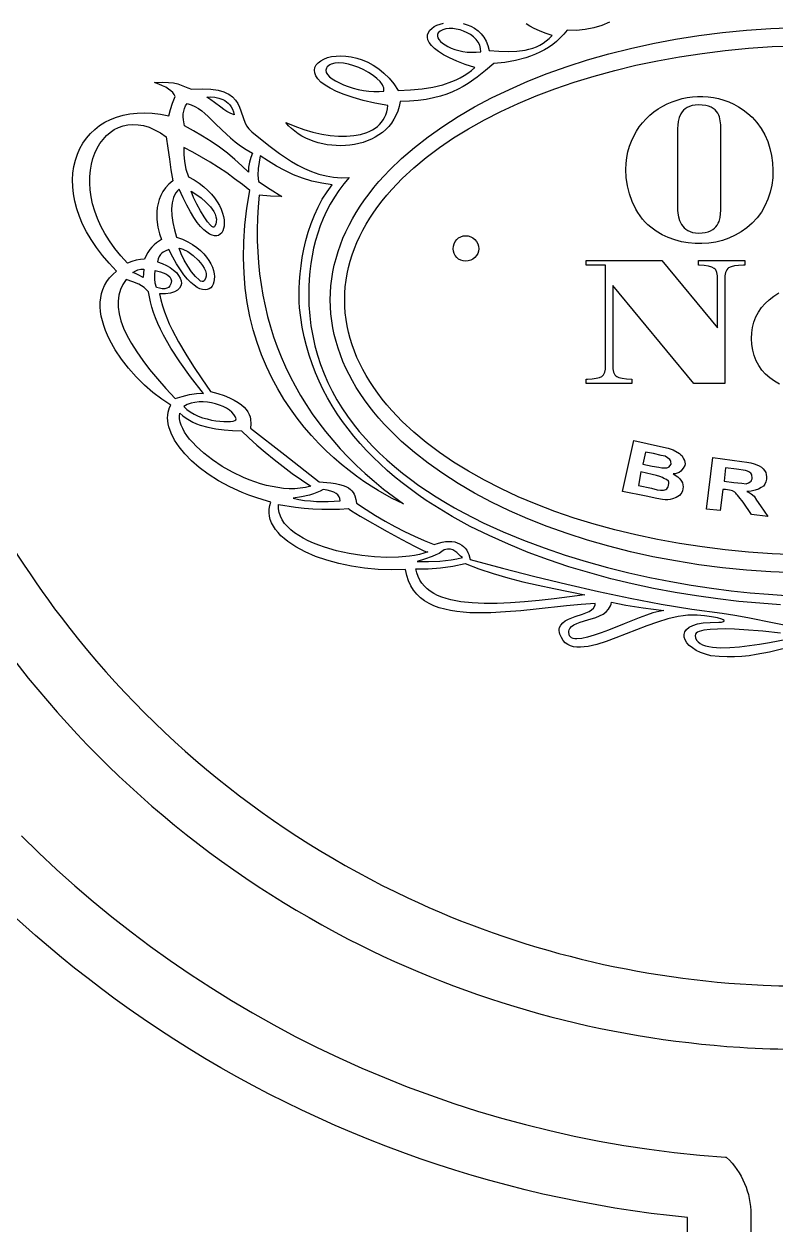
# Model space of a CAD drawing. Extents: x 0 to 300, y 0 to 300.
# Drawn here: x 100.7 to 148.2, y 75.9 to 151.8 of the extents above; entities that cross this region are included whole.
import ezdxf

# ---------------------------------------------------------------- set-up
doc = ezdxf.new("R2010")
doc.units = 0
doc.layers.add('Nível Padrão', color=18, linetype='CONTINUOUS')

msp = doc.modelspace()

# ---------------------------------------------------------------- linework, layer by layer
at = {"layer": 'Nível Padrão'}
for points in [[(87, 149.999, 0.054318), (88.474, 136.386, 0.101067), (98.67, 113.465, 0.119297), (121.17, 93.967, 0.103493), (145.911, 87.131, 0.060839), (161.308, 88.011, 0.109943), (186.407, 98.579, 0.119927), (206.033, 121.17, 0.103493), (212.869, 145.911, 0.060839), (211.989, 161.308, 0.109943), (201.421, 186.407, 0.119927), (178.83, 206.033, 0.103493), (154.089, 212.869, 0.060839), (138.692, 211.989, 0.109877), (113.606, 201.431, 0.120973), (93.856, 178.613, 0.096754), (87.239, 155.52, 0.021823), (87, 149.999)], [(91, 149.996, 0.071455), (93.365, 133.407, 0.091783), (103.017, 114.307, 0.120741), (124.926, 96.576, 0.099438), (147.402, 91.056, 0.065578), (162.845, 92.401, 0.107818), (185.572, 102.925, 0.121394), (203.424, 124.926, 0.099438), (208.944, 147.402, 0.065578), (207.599, 162.845, 0.107818), (197.075, 185.572, 0.121394), (175.074, 203.424, 0.099438), (152.598, 208.944, 0.065573), (137.156, 207.599, 0.107758), (114.44, 197.084, 0.122408), (96.482, 174.873, 0.099256), (91.049, 152.422, 0.010199), (91, 149.996)], [(142.618, 76.364, -0.126351), (108.203, 88.926, -0.116257), (85.26, 114.129, -0.095775), (76.581, 140.683, -0.005794), (76.387, 142.379), (16.19, 142.379), (53.047, 53.397), (142.618, 15.957), (142.618, 76.364)]]:
    msp.add_lwpolyline(points, format="xyb", close=True, dxfattribs=at)
for points in [[(137.672, 151.903), (137.194, 151.699), (136.688, 151.546), (136.152, 151.445), (135.589, 151.395), (134.998, 151.399), (134.79, 151.146), (134.569, 150.912), (134.335, 150.697), (134.089, 150.5), (133.831, 150.321), (133.562, 150.158), (133.283, 150.011), (132.993, 149.88), (132.694, 149.763), (132.386, 149.66), (131.743, 149.492), (131.069, 149.371), (130.368, 149.291), (129.845, 148.857), (129.311, 148.433), (128.741, 148.034), (128.435, 147.848), (128.11, 147.673), (127.764, 147.511), (127.392, 147.364), (126.992, 147.234), (126.561, 147.122), (126.095, 147.03), (125.591, 146.96), (125.046, 146.914), (124.457, 146.892), (124.39, 146.584), (124.3, 146.295), (124.186, 146.024), (124.051, 145.772), (123.897, 145.539), (123.724, 145.324), (123.533, 145.126), (123.327, 144.947), (123.106, 144.786), (122.873, 144.642), (122.627, 144.515), (122.372, 144.406), (122.107, 144.314), (121.835, 144.238), (121.557, 144.18), (121.274, 144.138), (120.988, 144.112), (120.7, 144.102), (120.411, 144.109), (120.123, 144.131), (119.836, 144.169), (119.554, 144.222), (119.276, 144.291), (119.005, 144.375), (118.741, 144.473), (118.486, 144.587), (118.242, 144.715), (118.009, 144.858), (117.789, 145.015), (117.584, 145.186), (117.395, 145.371), (117.223, 145.569), (117.223, 145.569), (117.798, 145.332), (118.37, 145.13), (118.937, 144.967), (119.492, 144.842), (120.033, 144.756), (120.553, 144.71), (121.05, 144.705), (121.517, 144.742), (121.951, 144.822), (122.347, 144.945), (122.53, 145.023), (122.701, 145.113), (122.86, 145.213), (123.007, 145.325), (123.141, 145.449), (123.262, 145.584), (123.369, 145.731), (123.461, 145.889), (123.538, 146.06), (123.599, 146.243), (123.644, 146.437), (123.672, 146.644), (122.847, 146.802), (122.115, 146.972), (121.471, 147.152), (120.911, 147.34), (120.433, 147.534), (120.031, 147.731), (119.703, 147.931), (119.445, 148.13), (119.252, 148.328), (119.121, 148.521), (119.049, 148.707), (119.031, 148.886), (119.064, 149.054), (119.144, 149.21), (119.267, 149.352), (119.43, 149.477), (119.628, 149.583), (119.858, 149.67), (120.117, 149.734), (120.4, 149.773), (120.704, 149.786), (121.024, 149.77), (121.358, 149.724), (121.701, 149.645), (122.05, 149.531), (122.401, 149.381), (122.749, 149.192), (123.093, 148.962), (123.426, 148.69), (123.747, 148.372), (124.05, 148.008), (124.333, 147.595), (125.112, 147.629), (125.839, 147.699), (126.514, 147.81), (127.139, 147.962), (127.716, 148.16), (127.986, 148.276), (128.245, 148.404), (128.493, 148.544), (128.73, 148.697), (128.955, 148.863), (129.17, 149.043), (128.559, 149.245), (128.028, 149.448), (127.572, 149.651), (127.188, 149.852), (126.871, 150.05), (126.618, 150.245), (126.425, 150.434), (126.289, 150.618), (126.205, 150.794), (126.17, 150.961), (126.18, 151.119), (126.231, 151.265), (126.32, 151.4), (126.442, 151.521), (126.594, 151.628), (126.772, 151.72), (126.973, 151.795), (127.191, 151.852)], [(128.431, 151.827), (128.681, 151.752), (128.924, 151.651), (129.154, 151.523), (129.37, 151.367), (129.565, 151.181), (129.738, 150.964), (129.884, 150.715), (129.999, 150.433), (130.079, 150.118), (130.687, 150.069), (131.269, 150.051), (131.821, 150.073), (132.342, 150.143), (132.59, 150.199), (132.828, 150.27), (133.057, 150.357), (133.276, 150.461), (133.485, 150.583), (133.684, 150.724), (133.871, 150.886), (134.047, 151.069), (133.624, 151.214), (133.25, 151.361), (132.924, 151.509), (132.644, 151.657), (132.408, 151.805)], [(149.449, 117.103), (147.882, 117.17), (146.336, 117.28), (144.815, 117.433), (143.319, 117.626), (141.851, 117.86), (140.414, 118.133), (139.008, 118.443), (137.636, 118.79), (136.3, 119.173), (135.001, 119.59), (133.743, 120.041), (132.527, 120.524), (131.354, 121.038), (130.228, 121.582), (129.149, 122.155), (128.12, 122.757), (127.143, 123.384), (126.22, 124.038), (125.353, 124.716), (124.544, 125.417), (123.795, 126.141), (123.443, 126.511), (123.107, 126.886), (122.787, 127.266), (122.484, 127.651), (122.196, 128.041), (121.926, 128.435), (121.672, 128.834), (121.436, 129.237), (121.217, 129.645), (121.016, 130.056), (120.833, 130.471), (120.668, 130.891), (120.521, 131.313), (120.394, 131.74), (120.285, 132.17), (120.195, 132.602), (120.125, 133.039), (120.075, 133.478), (120.045, 133.919), (120.034, 134.364), (120.045, 134.808), (120.075, 135.25), (120.125, 135.689), (120.195, 136.125), (120.285, 136.557), (120.394, 136.987), (120.521, 137.413), (120.668, 137.835), (120.833, 138.254), (121.016, 138.669), (121.217, 139.08), (121.436, 139.487), (121.672, 139.889), (121.926, 140.287), (122.196, 140.681), (122.484, 141.07), (122.787, 141.454), (123.107, 141.834), (123.443, 142.208), (123.795, 142.577), (124.544, 143.299), (125.353, 143.999), (126.22, 144.675), (127.143, 145.326), (128.12, 145.952), (129.149, 146.551), (130.228, 147.123), (131.354, 147.665), (132.527, 148.177), (133.743, 148.658), (135.001, 149.107), (136.3, 149.523), (137.636, 149.904), (139.008, 150.249), (140.414, 150.558), (141.851, 150.83), (143.319, 151.063), (144.815, 151.255), (146.336, 151.407), (147.882, 151.517), (149.449, 151.584)], [(149.492, 118.259), (147.967, 118.321), (146.464, 118.424), (144.985, 118.566), (143.531, 118.746), (142.104, 118.964), (140.707, 119.218), (139.342, 119.507), (138.009, 119.831), (136.712, 120.187), (135.452, 120.576), (134.231, 120.996), (133.05, 121.446), (131.913, 121.925), (130.82, 122.433), (129.774, 122.967), (128.777, 123.527), (127.83, 124.113), (126.935, 124.722), (126.095, 125.355), (125.311, 126.009), (124.585, 126.684), (123.919, 127.38), (123.609, 127.734), (123.315, 128.094), (123.037, 128.457), (122.775, 128.826), (122.529, 129.198), (122.3, 129.574), (122.089, 129.955), (121.894, 130.339), (121.717, 130.727), (121.557, 131.119), (121.415, 131.513), (121.292, 131.912), (121.186, 132.313), (121.1, 132.718), (121.032, 133.125), (120.983, 133.535), (120.954, 133.948), (120.944, 134.364), (120.954, 134.779), (120.983, 135.192), (121.032, 135.602), (121.1, 136.01), (121.186, 136.414), (121.292, 136.815), (121.415, 137.213), (121.557, 137.607), (121.717, 137.998), (121.894, 138.386), (122.089, 138.77), (122.3, 139.149), (122.529, 139.525), (122.775, 139.897), (123.037, 140.264), (123.315, 140.628), (123.609, 140.986), (123.919, 141.34), (124.585, 142.034), (125.311, 142.707), (126.095, 143.36), (126.935, 143.99), (127.83, 144.598), (128.777, 145.181), (129.774, 145.74), (130.82, 146.272), (131.913, 146.778), (133.05, 147.255), (134.231, 147.703), (135.452, 148.121), (136.712, 148.508), (138.009, 148.863), (139.342, 149.185), (140.707, 149.473), (142.104, 149.726), (143.531, 149.942), (144.985, 150.122), (146.464, 150.263), (147.967, 150.365), (149.492, 150.427)], [(149.405, 112.498), (147.792, 112.108), (146.945, 111.94), (146.506, 111.874), (146.054, 111.826), (145.589, 111.798), (145.108, 111.794), (144.609, 111.817), (144.092, 111.87), (143.75, 111.961), (143.439, 112.076), (143.163, 112.211), (142.923, 112.362), (142.724, 112.526), (142.568, 112.697), (142.458, 112.873), (142.397, 113.048), (142.389, 113.22), (142.436, 113.384), (142.542, 113.536), (142.709, 113.673), (142.94, 113.789), (143.239, 113.881), (143.608, 113.946), (144.051, 113.979), (144.599, 113.985), (144.768, 114.002), (144.875, 114.027), (144.925, 114.058), (144.923, 114.094), (144.874, 114.133), (144.785, 114.175), (144.503, 114.261), (144.121, 114.339), (143.68, 114.4), (143.224, 114.434), (142.936, 114.445), (142.639, 114.434), (142.333, 114.402), (142.02, 114.352), (141.377, 114.202), (140.717, 114.002), (140.049, 113.766), (139.38, 113.509), (138.078, 112.997), (137.46, 112.772), (136.876, 112.589), (136.334, 112.463), (136.081, 112.427), (135.842, 112.41), (135.617, 112.416), (135.408, 112.445), (135.216, 112.501), (135.042, 112.584), (134.886, 112.697), (134.751, 112.842), (134.636, 113.02), (134.543, 113.234), (134.514, 113.35), (134.501, 113.458), (134.504, 113.557), (134.522, 113.649), (134.6, 113.812), (134.724, 113.951), (134.886, 114.07), (135.079, 114.173), (135.52, 114.346), (135.979, 114.501), (136.193, 114.582), (136.386, 114.671), (136.55, 114.771), (136.675, 114.886), (136.753, 115.02), (136.772, 115.096), (136.776, 115.178), (135.885, 115.115), (134.957, 115.026), (133.037, 114.816), (132.069, 114.717), (131.112, 114.637), (130.177, 114.587), (129.278, 114.578), (128.845, 114.593), (128.426, 114.622), (128.021, 114.667), (127.633, 114.729), (127.262, 114.81), (126.911, 114.91), (126.58, 115.033), (126.272, 115.178), (125.987, 115.347), (125.728, 115.542), (125.495, 115.764), (125.291, 116.014), (125.117, 116.295), (124.974, 116.606), (124.864, 116.95), (124.788, 117.328), (123.919, 117.301), (123.056, 117.328), (122.205, 117.404), (121.376, 117.528), (120.578, 117.696), (119.819, 117.905), (119.108, 118.152), (118.453, 118.434), (117.863, 118.748), (117.595, 118.916), (117.347, 119.091), (117.119, 119.272), (116.912, 119.46), (116.728, 119.653), (116.568, 119.852), (116.433, 120.055), (116.324, 120.263), (116.242, 120.476), (116.188, 120.692), (116.162, 120.911), (116.168, 121.134), (116.204, 121.359), (116.273, 121.587), (115.794, 121.724), (115.334, 121.871), (114.892, 122.028), (114.47, 122.194), (113.68, 122.55), (112.965, 122.933), (112.323, 123.338), (111.754, 123.759), (111.257, 124.192), (110.832, 124.631), (110.478, 125.071), (110.194, 125.505), (109.981, 125.929), (109.838, 126.338), (109.792, 126.534), (109.763, 126.725), (109.751, 126.909), (109.757, 127.086), (109.779, 127.255), (109.819, 127.415), (109.875, 127.566), (109.948, 127.707), (109.383, 128.078), (108.824, 128.505), (108.281, 128.98), (107.761, 129.496), (107.274, 130.046), (106.828, 130.621), (106.432, 131.215), (106.093, 131.821), (105.949, 132.125), (105.822, 132.43), (105.714, 132.734), (105.626, 133.036), (105.559, 133.335), (105.514, 133.631), (105.493, 133.922), (105.495, 134.207), (105.523, 134.487), (105.577, 134.758), (105.659, 135.022), (105.769, 135.276), (105.909, 135.52), (106.08, 135.754), (106.282, 135.975), (106.517, 136.183), (106.048, 136.677), (105.626, 137.174), (105.249, 137.671), (104.916, 138.168), (104.627, 138.663), (104.381, 139.154), (104.176, 139.641), (104.011, 140.122), (103.886, 140.594), (103.801, 141.058), (103.753, 141.511), (103.741, 141.951), (103.766, 142.378), (103.826, 142.791), (103.92, 143.186), (104.047, 143.564), (104.207, 143.922), (104.397, 144.26), (104.618, 144.575), (104.869, 144.866), (105.147, 145.133), (105.454, 145.372), (105.787, 145.584), (106.145, 145.766), (106.528, 145.917), (106.935, 146.035), (107.365, 146.12), (107.817, 146.169), (108.29, 146.181), (108.782, 146.155), (109.294, 146.09), (109.824, 145.983), (109.938, 146.401), (110.068, 146.803), (110.237, 147.223), (110.165, 147.345), (110.071, 147.464), (109.953, 147.578), (109.809, 147.688), (109.635, 147.795), (109.429, 147.898), (109.19, 147.997), (108.915, 148.092), (109.404, 148.118), (109.8, 148.108), (110.122, 148.07), (110.387, 148.009), (110.616, 147.933), (110.827, 147.847), (111.039, 147.76), (111.271, 147.678), (111.928, 147.705), (112.48, 147.681), (112.938, 147.612), (113.312, 147.502), (113.471, 147.434), (113.613, 147.358), (113.851, 147.184), (114.036, 146.986), (114.18, 146.769), (114.292, 146.538), (114.383, 146.299), (114.544, 145.818), (114.634, 145.586), (114.746, 145.367), (114.889, 145.167), (115.074, 144.99), (116.147, 144.12), (116.823, 143.609), (117.192, 143.355), (117.58, 143.109), (117.986, 142.876), (118.409, 142.663), (118.847, 142.474), (119.3, 142.316), (119.766, 142.193), (120.244, 142.112), (120.734, 142.078), (121.233, 142.096), (120.891, 141.694), (120.577, 141.279), (120.29, 140.853), (120.03, 140.416), (119.796, 139.97), (119.586, 139.514), (119.401, 139.051), (119.238, 138.581), (119.098, 138.106), (118.98, 137.625), (118.882, 137.141), (118.803, 136.653), (118.744, 136.164), (118.702, 135.674), (118.678, 135.184), (118.67, 134.695), (118.686, 134.02), (118.734, 133.359), (118.812, 132.713), (118.92, 132.082), (119.057, 131.465), (119.223, 130.861), (119.416, 130.272), (119.637, 129.697), (119.883, 129.135), (120.154, 128.587), (120.451, 128.052), (120.77, 127.531), (121.113, 127.022), (121.478, 126.527), (121.865, 126.045), (122.272, 125.576), (122.698, 125.119), (123.144, 124.675), (123.609, 124.243), (124.09, 123.824), (124.589, 123.417), (125.104, 123.022), (125.633, 122.638), (126.178, 122.267), (126.735, 121.907), (127.306, 121.559), (127.889, 121.222), (128.483, 120.897), (129.702, 120.279), (130.957, 119.706), (132.242, 119.174), (133.551, 118.685), (134.877, 118.236), (136.214, 117.826), (137.556, 117.456), (138.897, 117.122), (140.23, 116.826), (141.55, 116.564), (142.85, 116.338), (144.124, 116.145), (145.365, 115.984), (146.568, 115.855), (147.727, 115.756), (148.834, 115.687)], [(148.494, 115.097), (147.188, 115.187), (145.864, 115.309), (144.526, 115.463), (143.179, 115.651), (141.826, 115.872), (140.471, 116.127), (139.119, 116.417), (137.774, 116.742), (136.439, 117.103), (135.119, 117.5), (133.818, 117.934), (132.54, 118.406), (131.289, 118.915), (130.069, 119.463), (128.884, 120.049), (127.738, 120.675), (126.635, 121.341), (126.101, 121.689), (125.58, 122.047), (125.071, 122.415), (124.576, 122.794), (124.095, 123.183), (123.628, 123.583), (123.176, 123.993), (122.739, 124.414), (122.318, 124.845), (121.914, 125.287), (121.526, 125.74), (121.156, 126.203), (120.804, 126.678), (120.471, 127.163), (120.156, 127.66), (119.861, 128.167), (119.585, 128.686), (119.331, 129.216), (119.097, 129.757), (118.885, 130.31), (118.695, 130.874), (118.527, 131.449), (118.382, 132.036), (118.261, 132.635), (118.164, 133.245), (118.091, 133.868), (118.067, 134.229), (118.056, 134.629), (118.061, 135.062), (118.083, 135.524), (118.123, 136.01), (118.182, 136.516), (118.263, 137.037), (118.365, 137.568), (118.492, 138.105), (118.643, 138.644), (118.821, 139.179), (119.027, 139.706), (119.263, 140.22), (119.529, 140.717), (119.827, 141.192), (120.158, 141.641), (119.497, 141.73), (118.872, 141.867), (118.28, 142.05), (117.714, 142.272), (117.17, 142.529), (116.641, 142.816), (116.124, 143.128), (115.611, 143.461), (115.528, 143.057), (115.472, 142.654), (115.454, 142.251), (115.487, 141.848), (116.231, 141.357), (116.975, 140.897), (116.252, 140.923), (115.529, 140.98), (115.469, 140.25), (115.432, 139.527), (115.416, 138.81), (115.421, 138.099), (115.448, 137.395), (115.497, 136.698), (115.567, 136.008), (115.66, 135.325), (115.774, 134.649), (115.911, 133.981), (116.069, 133.32), (116.25, 132.667), (116.453, 132.022), (116.679, 131.385), (116.927, 130.756), (117.198, 130.136), (117.491, 129.524), (117.807, 128.92), (118.146, 128.326), (118.507, 127.74), (118.892, 127.163), (119.3, 126.596), (119.731, 126.038), (120.185, 125.489), (120.662, 124.95), (121.163, 124.421), (121.687, 123.903), (122.235, 123.394), (122.807, 122.895), (123.402, 122.407), (124.021, 121.93), (124.664, 121.463), (123.903, 121.832), (123.06, 122.305), (122.614, 122.582), (122.157, 122.886), (121.69, 123.216), (121.216, 123.575), (120.739, 123.961), (120.26, 124.376), (119.782, 124.819), (119.309, 125.291), (118.842, 125.792), (118.386, 126.323), (117.942, 126.883), (117.513, 127.474), (117.102, 128.095), (116.711, 128.747), (116.344, 129.429), (116.003, 130.143), (115.691, 130.889), (115.411, 131.667), (115.165, 132.477), (114.956, 133.319), (114.787, 134.194), (114.661, 135.103), (114.58, 136.045), (114.547, 137.021), (114.564, 138.031), (114.636, 139.075), (114.763, 140.155), (114.95, 141.269), (114.477, 141.651), (113.989, 142.021), (113.487, 142.38), (112.971, 142.727), (112.441, 143.062), (111.898, 143.386), (111.343, 143.698), (110.775, 143.998), (110.768, 143.556), (110.811, 143.099), (110.908, 142.626), (111.064, 142.137), (111.423, 141.943), (111.747, 141.735), (112.037, 141.514), (112.296, 141.284), (112.523, 141.048), (112.719, 140.807), (112.887, 140.564), (113.026, 140.323), (113.137, 140.084), (113.223, 139.851), (113.283, 139.627), (113.319, 139.414), (113.331, 139.214), (113.322, 139.03), (113.291, 138.865), (113.24, 138.721), (113.169, 138.6), (113.08, 138.506), (112.974, 138.44), (112.852, 138.406), (112.715, 138.405), (112.563, 138.441), (112.398, 138.515), (112.221, 138.631), (112.033, 138.791), (111.834, 138.997), (111.627, 139.252), (111.411, 139.559), (111.188, 139.92), (110.958, 140.337), (110.724, 140.814), (110.486, 141.352), (110.37, 141.243), (110.272, 141.119), (110.189, 140.98), (110.123, 140.828), (110.071, 140.663), (110.034, 140.488), (110, 140.106), (110.016, 139.692), (110.079, 139.253), (110.181, 138.797), (110.32, 138.333), (110.69, 138.192), (111.025, 138.032), (111.327, 137.858), (111.596, 137.67), (111.833, 137.473), (112.04, 137.267), (112.216, 137.057), (112.364, 136.844), (112.485, 136.631), (112.578, 136.42), (112.645, 136.215), (112.688, 136.017), (112.707, 135.829), (112.703, 135.654), (112.677, 135.493), (112.63, 135.351), (112.563, 135.229), (112.477, 135.129), (112.373, 135.055), (112.252, 135.009), (112.115, 134.993), (111.962, 135.01), (111.796, 135.062), (111.616, 135.153), (111.425, 135.284), (111.222, 135.458), (111.009, 135.677), (110.786, 135.945), (110.556, 136.263), (110.318, 136.635), (110.074, 137.062), (109.824, 137.548), (109.586, 137.436), (109.478, 137.379), (109.38, 137.31), (109.293, 137.221), (109.22, 137.106), (109.162, 136.955), (109.121, 136.762), (109.413, 136.664), (109.679, 136.543), (109.919, 136.403), (110.129, 136.248), (110.306, 136.082), (110.447, 135.91), (110.549, 135.736), (110.61, 135.563), (110.625, 135.396), (110.594, 135.239), (110.512, 135.096), (110.377, 134.971), (110.186, 134.869), (109.935, 134.792), (109.623, 134.747), (109.245, 134.736), (109.327, 134.363), (109.43, 133.988), (109.554, 133.611), (109.697, 133.232), (109.858, 132.852), (110.037, 132.47), (110.439, 131.702), (110.894, 130.928), (111.39, 130.148), (111.919, 129.364), (112.47, 128.575), (112.921, 128.448), (113.317, 128.314), (113.661, 128.176), (113.956, 128.033), (114.207, 127.886), (114.415, 127.737), (114.586, 127.585), (114.722, 127.433), (114.828, 127.279), (114.905, 127.127), (114.959, 126.975), (114.992, 126.825), (115.012, 126.534), (114.991, 126.259), (117.161, 124.564), (119.332, 122.869), (120.069, 122.802), (120.367, 122.753), (120.624, 122.696), (120.842, 122.631), (121.025, 122.557), (121.177, 122.476), (121.3, 122.388), (121.399, 122.294), (121.476, 122.194), (121.536, 122.089), (121.581, 121.979), (121.642, 121.748), (121.688, 121.504), (122.292, 121.111), (122.898, 120.737), (123.506, 120.382), (124.116, 120.047), (124.731, 119.731), (125.35, 119.434), (125.975, 119.157), (126.607, 118.899), (126.862, 118.987), (127.101, 119.048), (127.324, 119.085), (127.532, 119.1), (127.724, 119.092), (127.9, 119.063), (128.062, 119.016), (128.209, 118.951), (128.341, 118.869), (128.459, 118.772), (128.563, 118.662), (128.653, 118.539), (128.729, 118.404), (128.793, 118.26), (128.88, 117.948), (130.924, 117.401), (132.96, 116.878), (134.984, 116.385), (136.993, 115.927), (138.982, 115.51), (140.948, 115.14), (142.887, 114.82), (144.795, 114.558), (145.592, 114.433), (146.42, 114.284), (148.092, 113.953), (149.655, 113.645)], [(148.424, 129.033), (148.105, 129.224), (147.813, 129.443), (147.549, 129.674), (147.318, 129.93), (147.119, 130.21), (146.955, 130.513), (146.825, 130.838), (146.731, 131.182), (146.674, 131.544), (146.655, 131.924), (146.655, 131.924), (146.673, 132.278), (146.725, 132.625), (146.812, 132.961), (146.934, 133.283), (147.091, 133.588), (147.283, 133.872), (147.51, 134.132), (147.771, 134.364), (148.066, 134.596), (148.389, 134.798)], [(148.489, 113.309), (147.373, 113.425), (146.175, 113.519), (145.584, 113.549), (145.021, 113.564), (144.5, 113.56), (144.039, 113.535), (143.652, 113.485), (143.356, 113.406), (143.247, 113.355), (143.167, 113.296), (143.117, 113.228), (143.1, 113.152), (143.123, 112.996), (143.184, 112.86), (143.278, 112.743), (143.405, 112.645), (143.562, 112.563), (143.745, 112.498), (143.953, 112.448), (144.184, 112.413), (144.702, 112.379), (145.279, 112.39), (145.895, 112.437), (146.531, 112.511), (147.167, 112.604), (147.784, 112.709), (148.878, 112.919)]]:
    msp.add_lwpolyline(points, dxfattribs=at)
for points in [[(129.542, 150.035), (129.532, 150.254), (129.475, 150.46), (129.378, 150.651), (129.244, 150.827), (129.08, 150.986), (128.891, 151.127), (128.683, 151.248), (128.462, 151.348), (128.232, 151.426), (127.999, 151.48), (127.769, 151.509), (127.548, 151.512), (127.34, 151.487), (127.152, 151.433), (126.988, 151.35), (126.855, 151.234), (126.806, 151.137), (126.799, 151.032), (126.83, 150.921), (126.897, 150.808), (126.997, 150.694), (127.127, 150.582), (127.286, 150.473), (127.47, 150.371), (127.676, 150.277), (127.903, 150.193), (128.148, 150.122), (128.407, 150.065), (128.679, 150.026), (128.96, 150.007), (129.249, 150.009), (129.542, 150.035)], [(123.424, 147.554), (123.426, 147.652), (123.409, 147.752), (123.374, 147.852), (123.323, 147.954), (123.177, 148.157), (122.978, 148.356), (122.735, 148.548), (122.458, 148.728), (122.156, 148.893), (121.838, 149.037), (121.512, 149.159), (121.188, 149.252), (120.875, 149.314), (120.581, 149.339), (120.317, 149.325), (120.09, 149.266), (119.994, 149.219), (119.91, 149.16), (119.841, 149.087), (119.786, 149.001), (119.763, 148.938), (119.755, 148.874), (119.782, 148.741), (119.861, 148.604), (119.988, 148.467), (120.159, 148.331), (120.367, 148.198), (120.608, 148.071), (120.876, 147.952), (121.168, 147.843), (121.477, 147.747), (121.799, 147.665), (122.129, 147.6), (122.461, 147.554), (122.791, 147.53), (123.114, 147.529), (123.424, 147.554)], [(110.816, 145.363), (110.749, 145.739), (110.738, 145.927), (110.744, 146.112), (110.769, 146.291), (110.816, 146.462), (110.886, 146.622), (110.982, 146.768), (111.235, 146.692), (111.471, 146.589), (111.694, 146.462), (111.906, 146.312), (112.113, 146.143), (112.319, 145.956), (112.738, 145.538), (113.197, 145.078), (113.725, 144.594), (114.025, 144.348), (114.354, 144.103), (114.716, 143.862), (115.115, 143.626), (115.018, 143.363), (114.929, 143.073), (114.871, 142.759), (114.861, 142.595), (114.867, 142.427), (114.449, 142.84), (114.002, 143.24), (113.527, 143.628), (113.028, 144.003), (112.505, 144.365), (111.961, 144.712), (111.397, 145.045), (110.816, 145.363)], [(112.222, 147.182), (112.466, 147.188), (112.725, 147.17), (112.989, 147.119), (113.245, 147.027), (113.366, 146.962), (113.481, 146.884), (113.588, 146.791), (113.687, 146.682), (113.774, 146.556), (113.849, 146.412), (113.911, 146.249), (113.958, 146.065), (113.712, 146.154), (113.495, 146.263), (113.296, 146.39), (113.105, 146.531), (112.708, 146.845), (112.481, 147.012), (112.222, 147.182)], [(138.718, 142.592), (138.733, 142.984), (138.777, 143.362), (138.848, 143.724), (138.944, 144.071), (139.066, 144.402), (139.21, 144.716), (139.377, 145.014), (139.564, 145.295), (139.77, 145.559), (139.994, 145.805), (140.235, 146.032), (140.491, 146.241), (140.76, 146.431), (141.042, 146.601), (141.335, 146.752), (141.638, 146.882), (141.949, 146.992), (142.267, 147.081), (142.591, 147.148), (142.919, 147.194), (143.25, 147.217), (143.582, 147.218), (143.915, 147.196), (144.247, 147.151), (144.576, 147.082), (144.901, 146.989), (145.221, 146.871), (145.535, 146.728), (145.84, 146.56), (146.137, 146.366), (146.423, 146.147), (146.696, 145.9), (147.002, 145.564), (147.268, 145.195), (147.493, 144.798), (147.679, 144.377), (147.824, 143.937), (147.928, 143.483), (147.992, 143.019), (148.014, 142.551), (147.995, 142.083), (147.935, 141.619), (147.834, 141.165), (147.69, 140.725), (147.505, 140.304), (147.278, 139.907), (147.008, 139.538), (146.696, 139.202), (146.365, 138.91), (146.007, 138.657), (145.628, 138.441), (145.23, 138.262), (144.817, 138.12), (144.393, 138.015), (143.961, 137.946), (143.524, 137.915), (143.086, 137.919), (142.651, 137.96), (142.222, 138.037), (141.802, 138.149), (141.395, 138.297), (141.005, 138.481), (140.635, 138.7), (140.289, 138.953), (140.101, 139.109), (139.925, 139.281), (139.761, 139.468), (139.608, 139.667), (139.467, 139.879), (139.338, 140.101), (139.116, 140.571), (138.943, 141.067), (138.819, 141.576), (138.744, 142.088), (138.718, 142.592)], [(141.984, 140.029), (141.995, 139.836), (142.034, 139.611), (142.108, 139.371), (142.227, 139.134), (142.305, 139.023), (142.398, 138.919), (142.505, 138.825), (142.629, 138.744), (142.77, 138.676), (142.93, 138.625), (143.108, 138.593), (143.307, 138.581), (143.534, 138.591), (143.735, 138.62), (143.912, 138.665), (144.067, 138.726), (144.201, 138.8), (144.315, 138.887), (144.411, 138.983), (144.49, 139.088), (144.555, 139.2), (144.605, 139.316), (144.673, 139.558), (144.704, 139.8), (144.712, 140.029), (144.712, 145.197), (144.708, 145.427), (144.684, 145.674), (144.627, 145.923), (144.581, 146.043), (144.521, 146.159), (144.445, 146.267), (144.351, 146.367), (144.237, 146.457), (144.102, 146.535), (143.943, 146.598), (143.759, 146.646), (143.547, 146.675), (143.307, 146.686), (143.094, 146.675), (142.906, 146.642), (142.74, 146.591), (142.594, 146.523), (142.469, 146.44), (142.361, 146.346), (142.271, 146.241), (142.196, 146.128), (142.087, 145.886), (142.022, 145.639), (141.992, 145.404), (141.984, 145.197), (141.984, 140.029)], [(109.659, 144.66), (109.77, 143.954), (109.865, 143.259), (109.961, 142.572), (110.072, 141.889), (109.829, 141.673), (109.625, 141.445), (109.457, 141.206), (109.323, 140.959), (109.22, 140.706), (109.145, 140.45), (109.096, 140.193), (109.07, 139.936), (109.064, 139.682), (109.076, 139.433), (109.142, 138.959), (109.247, 138.531), (109.369, 138.168), (109.045, 137.962), (108.895, 137.841), (108.755, 137.703), (108.624, 137.545), (108.503, 137.365), (108.393, 137.161), (108.295, 136.927), (108.039, 136.912), (107.773, 136.865), (107.498, 136.788), (107.22, 136.679), (106.79, 137.144), (106.407, 137.613), (106.069, 138.084), (105.775, 138.557), (105.523, 139.029), (105.312, 139.498), (105.141, 139.963), (105.008, 140.421), (104.912, 140.871), (104.851, 141.31), (104.825, 141.738), (104.831, 142.152), (104.868, 142.55), (104.935, 142.93), (105.03, 143.291), (105.153, 143.631), (105.301, 143.948), (105.474, 144.239), (105.669, 144.504), (105.886, 144.74), (106.123, 144.946), (106.379, 145.119), (106.652, 145.258), (106.941, 145.361), (107.244, 145.425), (107.561, 145.45), (107.889, 145.434), (108.228, 145.373), (108.576, 145.268), (108.931, 145.115), (109.292, 144.913), (109.659, 144.66)], [(111.23, 141.228), (111.539, 141.045), (111.863, 140.815), (112.176, 140.547), (112.454, 140.251), (112.572, 140.096), (112.672, 139.938), (112.75, 139.778), (112.805, 139.617), (112.832, 139.457), (112.828, 139.299), (112.791, 139.145), (112.718, 138.995), (112.678, 138.961), (112.621, 138.965), (112.551, 139.005), (112.468, 139.076), (112.272, 139.302), (112.051, 139.615), (111.82, 139.991), (111.596, 140.402), (111.394, 140.823), (111.23, 141.228)], [(128.591, 138.416), (128.757, 138.399), (128.912, 138.351), (129.052, 138.274), (129.175, 138.173), (129.276, 138.051), (129.352, 137.91), (129.401, 137.755), (129.418, 137.589), (129.401, 137.437), (129.352, 137.292), (129.276, 137.159), (129.175, 137.041), (129.052, 136.943), (128.912, 136.868), (128.757, 136.82), (128.591, 136.803), (128.427, 136.82), (128.276, 136.868), (128.143, 136.943), (128.028, 137.041), (127.934, 137.159), (127.864, 137.292), (127.821, 137.437), (127.806, 137.589), (127.821, 137.755), (127.864, 137.91), (127.934, 138.051), (128.028, 138.173), (128.143, 138.274), (128.276, 138.351), (128.427, 138.399), (128.591, 138.416)], [(110.486, 137.63), (110.592, 137.615), (110.721, 137.572), (111.027, 137.412), (111.364, 137.172), (111.689, 136.876), (111.835, 136.713), (111.963, 136.544), (112.067, 136.372), (112.142, 136.2), (112.184, 136.03), (112.187, 135.865), (112.146, 135.709), (112.056, 135.563), (112, 135.522), (111.928, 135.52), (111.84, 135.553), (111.741, 135.619), (111.516, 135.832), (111.271, 136.132), (111.026, 136.489), (110.801, 136.877), (110.614, 137.267), (110.486, 137.63)], [(137.892, 130.27), (137.901, 130.009), (137.938, 129.79), (137.97, 129.7), (138.014, 129.625), (138.07, 129.566), (138.14, 129.526), (138.271, 129.465), (138.476, 129.412), (138.75, 129.375), (139.09, 129.361), (139.09, 129.071), (136.197, 129.071), (136.197, 129.361), (136.28, 129.361), (136.59, 129.375), (136.843, 129.412), (137.041, 129.465), (137.189, 129.526), (137.247, 129.566), (137.298, 129.624), (137.375, 129.784), (137.421, 129.991), (137.437, 130.229), (137.437, 136.555), (136.197, 136.555), (136.197, 136.845), (140.992, 136.845), (144.506, 132.586), (144.506, 135.646), (144.497, 135.883), (144.464, 136.09), (144.401, 136.25), (144.355, 136.308), (144.299, 136.349), (144.145, 136.433), (143.932, 136.498), (143.665, 136.54), (143.348, 136.555), (143.307, 136.555), (143.307, 136.845), (146.242, 136.845), (146.242, 136.555), (146.159, 136.555), (145.842, 136.541), (145.575, 136.504), (145.363, 136.451), (145.208, 136.39), (145.15, 136.336), (145.1, 136.268), (145.022, 136.095), (144.976, 135.884), (144.96, 135.646), (144.96, 129.071), (143.017, 129.071), (137.892, 135.274), (137.892, 130.27)], [(108.253, 136.307), (108.217, 136.038), (108.212, 135.77), (107.897, 135.951), (107.729, 136.031), (107.55, 136.101), (107.707, 136.185), (107.871, 136.25), (108.05, 136.292), (108.253, 136.307)], [(109.039, 135.149), (108.968, 135.422), (108.935, 135.687), (108.934, 135.952), (108.956, 136.224), (109.292, 136.139), (109.465, 136.077), (109.628, 136.002), (109.771, 135.914), (109.886, 135.812), (109.962, 135.695), (109.989, 135.563), (109.959, 135.384), (109.899, 135.248), (109.812, 135.152), (109.7, 135.093), (109.565, 135.066), (109.408, 135.069), (109.232, 135.098), (109.039, 135.149)], [(107.137, 135.646), (106.924, 135.34), (106.767, 135.012), (106.664, 134.662), (106.616, 134.29), (106.622, 133.895), (106.683, 133.479), (106.798, 133.041), (106.967, 132.581), (107.189, 132.099), (107.465, 131.595), (107.795, 131.07), (108.178, 130.523), (108.614, 129.954), (109.102, 129.364), (109.644, 128.753), (110.237, 128.12), (110.666, 128.265), (111.126, 128.378), (111.586, 128.446), (111.806, 128.457), (112.015, 128.451), (111.199, 129.489), (110.513, 130.441), (109.946, 131.315), (109.488, 132.121), (109.297, 132.501), (109.129, 132.869), (108.983, 133.224), (108.858, 133.568), (108.753, 133.902), (108.666, 134.229), (108.543, 134.86), (108.411, 135.006), (108.265, 135.134), (108.105, 135.247), (107.933, 135.346), (107.554, 135.511), (107.137, 135.646)], [(114.082, 126.838), (114.03, 126.984), (113.938, 127.126), (113.811, 127.263), (113.652, 127.391), (113.466, 127.51), (113.257, 127.617), (113.029, 127.711), (112.785, 127.789), (112.53, 127.85), (112.268, 127.891), (112.003, 127.911), (111.739, 127.908), (111.48, 127.88), (111.231, 127.824), (110.994, 127.74), (110.775, 127.624), (110.963, 127.441), (111.181, 127.28), (111.425, 127.139), (111.687, 127.019), (111.961, 126.917), (112.243, 126.834), (112.524, 126.768), (112.8, 126.719), (113.312, 126.669), (113.728, 126.676), (113.885, 126.699), (114.001, 126.735), (114.068, 126.781), (114.082, 126.838)], [(110.527, 127.21), (110.718, 127.042), (110.918, 126.891), (111.126, 126.758), (111.343, 126.641), (111.568, 126.538), (111.8, 126.45), (112.284, 126.311), (112.791, 126.215), (113.317, 126.152), (113.859, 126.115), (114.412, 126.094), (114.882, 125.641), (115.388, 125.184), (115.922, 124.728), (116.479, 124.275), (117.633, 123.396), (118.794, 122.579), (118.467, 122.504), (118.131, 122.454), (117.786, 122.43), (117.435, 122.429), (117.079, 122.451), (116.718, 122.494), (116.355, 122.558), (115.991, 122.64), (115.627, 122.74), (115.265, 122.857), (114.906, 122.99), (114.551, 123.136), (113.86, 123.467), (113.203, 123.84), (112.592, 124.247), (112.038, 124.677), (111.552, 125.12), (111.338, 125.344), (111.144, 125.568), (110.974, 125.791), (110.827, 126.011), (110.706, 126.227), (110.611, 126.438), (110.544, 126.643), (110.507, 126.841), (110.501, 127.031), (110.527, 127.21)], [(139.215, 125.474), (140.909, 125.102), (141.38, 124.983), (141.695, 124.895), (142.108, 124.647), (142.193, 124.578), (142.263, 124.497), (142.317, 124.408), (142.356, 124.316), (142.41, 124.216), (142.444, 124.109), (142.455, 124.002), (142.439, 123.903), (142.346, 123.716), (142.191, 123.53), (142.084, 123.452), (141.958, 123.401), (141.824, 123.373), (141.695, 123.365), (141.994, 123.169), (142.125, 123.051), (142.232, 122.91), (142.286, 122.803), (142.32, 122.678), (142.331, 122.544), (142.315, 122.414), (142.3, 122.297), (142.258, 122.192), (142.193, 122.094), (142.108, 122), (141.896, 121.882), (141.653, 121.794), (141.516, 121.747), (141.359, 121.727), (141.194, 121.73), (141.033, 121.752), (140.672, 121.809), (140, 121.959), (138.512, 122.249), (139.215, 125.474)], [(139.959, 124.729), (139.793, 123.985), (140.372, 123.861), (140.79, 123.784), (140.992, 123.737), (141.209, 123.742), (141.294, 123.755), (141.364, 123.778), (141.443, 123.817), (141.498, 123.866), (141.571, 123.985), (141.56, 124.145), (141.536, 124.212), (141.488, 124.275), (141.199, 124.481), (140.951, 124.533), (140.455, 124.647), (139.959, 124.729)], [(143.803, 121.132), (144.216, 124.399), (146.035, 124.151), (146.352, 124.112), (146.619, 124.063), (146.831, 124.005), (146.986, 123.944), (147.15, 123.874), (147.28, 123.789), (147.387, 123.688), (147.482, 123.572), (147.554, 123.447), (147.59, 123.318), (147.604, 123.182), (147.606, 123.034), (147.566, 122.863), (147.503, 122.719), (147.408, 122.598), (147.275, 122.497), (147.098, 122.394), (146.882, 122.326), (146.636, 122.282), (146.366, 122.249), (146.507, 122.18), (146.624, 122.104), (146.82, 121.959), (146.981, 121.711), (147.234, 121.339), (147.688, 120.677), (146.655, 120.801), (146.118, 121.587), (145.865, 121.913), (145.775, 122.023), (145.704, 122.083), (145.66, 122.145), (145.596, 122.202), (145.456, 122.29), (145.379, 122.314), (145.275, 122.331), (145.002, 122.372), (144.836, 122.372), (144.671, 121.049), (143.803, 121.132)], [(144.919, 122.91), (145.539, 122.827), (146.04, 122.77), (146.324, 122.745), (146.464, 122.807), (146.572, 122.869), (146.627, 122.913), (146.665, 122.977), (146.689, 123.049), (146.696, 123.117), (146.686, 123.277), (146.662, 123.344), (146.614, 123.406), (146.495, 123.489), (146.399, 123.534), (146.283, 123.572), (145.704, 123.654), (145.002, 123.737), (144.919, 122.91)], [(139.669, 123.489), (139.504, 122.621), (140.331, 122.455), (140.697, 122.362), (140.909, 122.331), (141.09, 122.336), (141.171, 122.349), (141.24, 122.372), (141.301, 122.417), (141.354, 122.481), (141.391, 122.553), (141.405, 122.621), (141.436, 122.781), (141.429, 122.847), (141.405, 122.91), (141.276, 123.008), (141.116, 123.076), (141.023, 123.138), (140.868, 123.2), (140.651, 123.262), (140.372, 123.324), (139.669, 123.489)], [(117.678, 121.835), (118.038, 121.753), (118.405, 121.693), (118.776, 121.652), (119.151, 121.628), (119.904, 121.626), (120.654, 121.67), (120.639, 121.803), (120.591, 121.925), (120.51, 122.034), (120.396, 122.13), (120.247, 122.212), (120.061, 122.28), (119.839, 122.334), (119.58, 122.372), (119.396, 122.27), (119.189, 122.178), (118.963, 122.097), (118.722, 122.026), (118.208, 121.913), (117.678, 121.835)], [(126.193, 118.444), (125.94, 118.354), (125.662, 118.277), (125.363, 118.213), (125.042, 118.162), (124.351, 118.098), (123.605, 118.084), (122.822, 118.119), (122.02, 118.202), (121.216, 118.331), (120.427, 118.506), (119.671, 118.726), (119.311, 118.853), (118.966, 118.99), (118.638, 119.137), (118.328, 119.295), (118.041, 119.464), (117.776, 119.642), (117.538, 119.831), (117.327, 120.03), (117.146, 120.238), (116.997, 120.456), (116.883, 120.683), (116.806, 120.92), (116.767, 121.166), (116.769, 121.422), (117.838, 121.261), (118.383, 121.201), (118.934, 121.158), (119.491, 121.132), (120.053, 121.125), (120.62, 121.138), (121.192, 121.173), (121.233, 121.127), (121.38, 121.026), (121.927, 120.689), (123.631, 119.716), (124.553, 119.213), (125.365, 118.789), (125.951, 118.511), (126.123, 118.447), (126.172, 118.437), (126.193, 118.444)], [(125.532, 117.824), (126.245, 117.828), (126.958, 117.855), (127.315, 117.885), (127.671, 117.929), (128.028, 117.99), (128.384, 118.072), (128.255, 118.173), (128.14, 118.284), (128.029, 118.393), (127.914, 118.491), (127.786, 118.568), (127.634, 118.613), (127.451, 118.617), (127.227, 118.568), (127.083, 118.45), (126.904, 118.342), (126.698, 118.242), (126.472, 118.15), (125.994, 117.981), (125.532, 117.824)], [(136.114, 115.715), (134.179, 115.467), (133.235, 115.362), (132.314, 115.276), (131.424, 115.213), (130.571, 115.177), (129.76, 115.175), (128.999, 115.209), (128.294, 115.285), (127.964, 115.34), (127.65, 115.407), (127.354, 115.487), (127.075, 115.58), (126.815, 115.687), (126.575, 115.808), (126.355, 115.945), (126.156, 116.097), (125.979, 116.265), (125.825, 116.45), (125.694, 116.653), (125.587, 116.873), (125.505, 117.112), (125.449, 117.369), (125.837, 117.361), (126.224, 117.369), (126.999, 117.426), (127.775, 117.538), (128.55, 117.7), (129.421, 117.364), (130.325, 117.064), (131.256, 116.796), (132.208, 116.553), (133.176, 116.329), (134.153, 116.118), (136.114, 115.715)], [(141.116, 114.723), (140.799, 114.673), (140.428, 114.576), (140.013, 114.44), (139.563, 114.275), (138.602, 113.892), (137.623, 113.498), (137.152, 113.319), (136.706, 113.164), (136.296, 113.042), (135.931, 112.961), (135.621, 112.931), (135.49, 112.938), (135.376, 112.961), (135.281, 113.001), (135.207, 113.059), (135.153, 113.137), (135.122, 113.234), (135.111, 113.335), (135.116, 113.426), (135.136, 113.509), (135.17, 113.584), (135.276, 113.716), (135.426, 113.824), (135.612, 113.916), (135.827, 113.995), (136.311, 114.139), (136.814, 114.296), (137.053, 114.393), (137.273, 114.508), (137.467, 114.647), (137.626, 114.816), (137.69, 114.912), (137.743, 115.018), (137.783, 115.134), (137.809, 115.26), (138.212, 115.166), (138.709, 115.072), (139.804, 114.899), (141.116, 114.723)]]:
    msp.add_lwpolyline(points, close=True, dxfattribs=at)
msp.add_lwpolyline([(100.523, 100.481), (101.619, 99.409), (102.738, 98.362), (103.88, 97.339), (105.044, 96.341), (106.23, 95.368), (107.438, 94.421), (108.666, 93.5), (109.915, 92.606), (111.185, 91.738), (112.474, 90.898), (113.783, 90.085), (115.11, 89.301), (116.456, 88.545), (117.821, 87.819), (119.203, 87.121), (120.602, 86.454), (122.018, 85.817), (123.451, 85.21), (124.9, 84.635), (126.364, 84.091), (127.844, 83.579), (129.338, 83.1), (130.847, 82.653), (132.369, 82.239), (133.906, 81.859), (135.455, 81.513), (137.017, 81.202), (138.592, 80.925), (140.178, 80.684), (141.776, 80.478), (143.384, 80.309), (145.004, 80.176), (145.047, 80.178), (145.083, 80.17), (145.083, 80.17, -0.204006), (146.618, 76.566), (146.618, 14.551)], format="xyb", dxfattribs=at)

doc.saveas('drawing.dxf')
